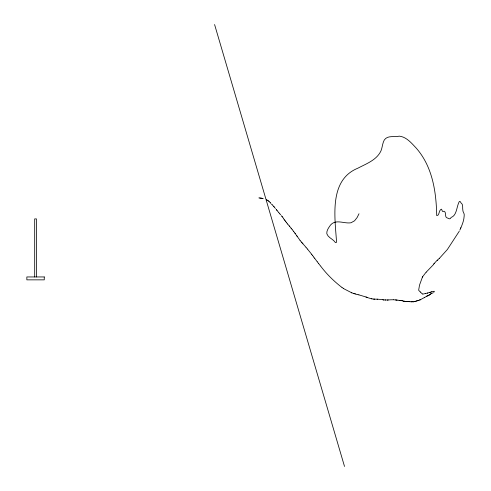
<?xml version="1.0" encoding="UTF-8"?>
<svg xmlns="http://www.w3.org/2000/svg" width="491" height="491" viewBox="0 0 491 491"><rect width="100%" height="100%" fill="white"/><g stroke="black" fill="none" stroke-linecap="round" stroke-linejoin="round"><path stroke-width="0.74" d="M419.602 284.872L422.438 277.071M419.48 285.351L418.663 290.126A1.123 1.105 -64.2 0 0 418.774 290.365A0.798 0.786 -46.9 0 0 418.909 290.519L420.302 291.979M359.007 213.745L357.153 217.482L354.57 220.79L350.997 222.773C344.246 223.939 335.936 218.808 330.596 224.958C328.78 227.56 326.441 230.42 326.828 233.796C328.283 237.908 333.236 239.056 335.408 242.56L336.574 242.327C334.948 217.268 328.712 180.031 357.859 168.198C366.28 163.755 376.738 160.066 380.991 150.823C382.421 147.312 382.415 143.329 384.3 139.99C387.669 134.994 394.316 137.425 399.306 136.148C406.48 136.891 411.55 143.176 416.202 148.079C432.534 166.664 436.26 191.858 436.708 215.574C439.371 215.972 438.813 210.584 440.893 209.411C442.225 207.871 441.593 213.1 443.999 211.204C446.712 211.983 444.355 217.071 447.006 217.869C448.657 218.151 449.94 220.128 451.1 217.452C456.943 215.488 456.526 206.594 459.214 201.703C460.312 200.316 460.73 203.311 461.706 203.55C463.148 204.986 462.436 207.926 462.817 209.921C462.81 212.689 464.762 212.91 464.124 216.427C463.854 221.257 461.724 225.823 459.809 230.199M434.197 291.691L433.768 292.341M459.232 231.267L447.356 249.514L439.494 258.235M422.634 276.734L425.869 272.474A3.455 1.068 -54.5 0 1 426.206 272.198M433.823 264.005L433.387 264.624A8.826 5.475 -66.6 0 1 432.915 265.214L426.213 272.137M434.302 263.379L437.499 259.886M438.389 259.15L439.009 258.665A7.512 2.584 -61.9 0 0 439.488 258.297M429.41 294.852L430.374 294.207M429.453 294.821L429.232 294.968M430.791 293.931L431.227 293.661M426.71 296.233L426.654 296.269A7.23 4.376 -60.2 0 1 426.427 296.435L425.304 297.043A4.892 2.43 -49.4 0 1 425.04 297.233L424.783 297.325M424.445 297.503L420.805 299.504M428.269 295.478L428.563 295.318A2.608 0.608 -39.3 0 1 428.747 295.226L429.005 295.097M427.857 295.705L427.575 295.846A2.345 1.135 -56.7 0 1 427.446 295.883M420.609 299.602L419.903 299.927M431.749 293.409L431.822 293.373A5.217 2.191 -59.7 0 1 431.933 293.317L433.031 292.912M431.699 291.814L434.222 291.255M427.109 296.03L427.44 295.907M419.547 300.075L418.387 300.486M415.987 301.173L415.318 301.406M431.251 291.973L431.454 291.906A2.731 1.344 -4.9 0 0 431.742 291.844M431.08 292.035L430.84 292.108A2.878 1.448 -7.5 0 1 430.668 292.182M416.165 301.118L416.957 300.866M425.679 293.44L423.623 293.956A4.223 3.124 -1.2 0 1 423.377 294.023L422.542 294.017M427.244 293.145L425.949 293.391A1.35 0.7 7.8 0 0 425.672 293.434M414.95 301.523L414.453 301.646M429.416 292.501L430.349 292.231M417.657 300.682L417.209 300.799M427.581 293.047L429.238 292.544A3.161 2.633 12.7 0 0 429.41 292.489M388.228 299.964L387.767 299.989M388.283 299.964L390.235 299.835A6.714 4.898 -39.5 0 0 390.468 299.805L390.584 299.805A8.218 5.843 -37.5 0 1 390.756 299.798L393.518 299.755M375.001 299.172L377.088 299.185M411.789 301.824L412.023 301.818A5.475 2.823 -37.9 0 1 412.317 301.805L412.477 301.836M387.546 299.989L385.539 299.952M407.426 301.505L407.021 301.499M377.432 299.197L381.169 299.479A6.377 4.407 -28.1 0 1 381.372 299.535L382.771 299.737M385.3 299.94L383.999 299.878M411.611 301.824L411.556 301.824A7.138 4.585 -58.3 0 1 411.317 301.836L410.01 301.689M407.996 301.511L408.739 301.548M406.787 301.486L405.222 301.364M260.739 198.125L260.058 198.069M393.635 299.762L395.329 299.921A7.512 4.867 -38.8 0 0 395.488 299.915M260.248 198.082L260.488 198.106M396.955 300.087L397.047 300.093A5.493 2.805 -26.2 0 1 397.274 300.124L397.906 300.185M261.144 198.155L261.525 198.198M395.476 299.94L396.127 300.001M408.911 301.56L409.782 301.67M374.136 299.136L373.528 299.08M404.418 301.265L404.989 301.339M259.144 197.934L259.929 198.057M398.121 300.216L398.606 300.289A7.04 4.272 -40.3 0 0 398.796 300.302L399.662 300.394M383.594 299.841L382.827 299.743M396.618 300.05L396.814 300.075A6.033 3.842 -40.3 0 0 396.967 300.062M401.577 300.682L401.632 300.688A6.432 3.554 -30.5 0 1 402.019 300.719L402.043 300.762M400.202 300.486L401.417 300.658M261.55 198.204L261.906 198.278M372.123 298.89L372.411 298.933A7.475 5.646 -27.7 0 0 372.583 298.958L373.363 299.062A6.045 4.56 -29 0 0 373.522 299.099M258.966 197.91L259.082 197.928M371.951 298.866L371.779 298.841A8.224 6.438 -30.7 0 1 371.57 298.767M404.13 301.235L403.541 301.118M399.858 300.424L400.055 300.461A4.861 2.707 -31 0 0 400.233 300.449M371.552 298.798L371.497 298.786A5.806 4.149 -21.6 0 1 371.276 298.731L367.655 297.644M261.678 198.229L262.077 198.321M357.19 294.465L358.657 294.803A7.568 5.094 -7.7 0 1 358.878 294.876M356.896 294.397L355.374 294.011M403.283 301.057L402.19 300.799M358.89 294.864L366.041 297M262.212 198.358L262.55 198.456L262.163 198.346M263.28 198.689L262.888 198.56M354.981 293.9L354.539 293.765A8.157 6.671 -18.2 0 1 354.33 293.686M353.673 293.471L354.324 293.692M353.784 293.508L352.851 293.201A7.494 5.978 -14 0 1 352.704 293.127L351.844 292.826M366.286 297.086L366.777 297.276M367.471 297.571L366.967 297.356M351.581 292.722L344.16 288.911A7.678 6.199 -9.4 0 1 344.025 288.818L343.301 288.327M266.331 199.684L266.883 199.96M422.401 293.962L420.456 292.139A3.56 2.958 12 0 1 420.302 291.979M267.122 200.089L268.485 201.028M343.172 288.242L342.043 287.517M320.666 266.153C326.699 274.174 333.99 281.3 341.92 287.431M268 200.672L268.325 200.911M272.045 204.649L271.615 204.195M269.332 201.795L270.4 202.832M268.743 201.23L269.234 201.703M272.137 204.729L273.524 206.226M270.375 202.814L270.958 203.409M274.61 207.46L274.303 207.116M302.616 243.438L302.413 243.211M301.947 242.689L302.235 243.014M280.686 214.843L279.907 213.947M302.051 242.806L301.474 242.137M277.599 211.185L278.741 212.523M306.016 247.304L307.403 248.986M274.273 207.085L273.96 206.723M305.905 247.176L302.941 243.812M302.64 243.468L302.916 243.781M273.941 206.705L273.585 206.294M289.254 225.921L287.591 224.006M275.476 208.503L275.034 207.963M279.766 213.781L278.906 212.732M287.573 223.976L286.603 222.754M307.458 249.054L311.65 254.264M289.659 226.406L289.279 225.952M277.286 210.817L277.004 210.473M281.859 216.23L281.404 215.696M281.877 216.249L282.362 216.85M289.758 226.523L291.181 228.303M299.995 240.289L297.589 236.932M300.731 241.222L301.425 242.075M292.077 229.42L291.636 228.88M282.38 216.869L282.89 217.538M300.038 240.345L300.443 240.854M277.065 210.547L276.359 209.614M276.157 209.344L276.525 209.835M292.2 229.573L293.471 231.23M291.525 228.745L291.12 228.217M318.659 263.606L317.254 261.783M318.69 263.649L320.433 265.852M293.489 231.255L294.514 232.599M317.192 261.703L314.78 258.462M313.755 257.063L312.54 255.455M284.706 220.189L285.032 220.625M285.59 221.361L285.148 220.778M285.609 221.392L286.192 222.178M311.675 254.301L312.509 255.418M295.048 233.317L294.729 232.894M294.968 233.213L295.386 233.79M284.663 220.134L284.074 219.324M314.725 258.383L313.841 257.18M286.584 222.73L286.271 222.294M295.668 234.189L295.404 233.814M283.988 219.195L283.651 218.698M297.313 236.545L296.945 236.018M297.141 236.3L296.674 235.619M295.999 234.643L296.638 235.563M283.104 217.857L283.46 218.409M214.585 24.55L344.516 466.45M36.426 276.949L36.426 218.9L34.689 218.9L34.689 276.949M460.325 228.757A58.091 2.455 -64.8 0 1 460.877 227.763M437.303 260.451A10.385 2.424 -52.2 0 1 438.138 259.708M433.792 263.943A8.666 4.161 -63.5 0 1 434.277 263.311M422.346 277.12A6.678 1.246 -57.4 0 1 422.542 276.764M427.373 293.078A3.099 2.547 8.2 0 1 427.575 293.023M430.533 292.176A3.756 1.129 -17 0 1 430.355 292.219M431.552 293.422A7.555 1.35 -13.1 0 1 431.399 293.489A2.541 1.068 -54.5 0 0 431.239 293.612M430.632 293.962A7.684 5.456 -79 0 1 430.773 293.87M430.582 294.164A4.167 1.737 -53.3 0 1 430.349 294.312M429.238 294.944A4.333 2.167 -57.8 0 1 429.103 295.023M427.98 295.748A7.641 2.124 -41.7 0 1 428.183 295.631M427.992 295.686A5.487 2.099 -47.3 0 1 427.833 295.772M426.74 296.122A2.295 0.896 -47.7 0 1 427.164 295.926M424.371 297.742A6.696 2.369 -41.3 0 1 424.69 297.564M420.4 299.878A11.219 2.24 -33.4 0 1 420.591 299.78M419.952 299.78A5.714 2.394 -39.7 0 1 419.602 299.933M418.387 300.32A4.818 2.295 -43.2 0 1 418.093 300.418M417.614 300.738A7.494 2.688 -33.6 0 1 417.859 300.676M416.988 300.738A9.366 5.444 -51.3 0 1 417.24 300.67M416.012 301.093A6.843 3.646 -46.4 0 1 416.196 301.032M415.269 301.382A8.071 4.075 -42.6 0 1 415.024 301.462M414.49 301.572A5.192 2.467 -38.2 0 1 414.312 301.609A5.677 3.198 -46.6 0 1 414.017 301.627M413.582 301.812A5.929 2.737 -34.7 0 1 413.766 301.787M413.318 301.879A7.445 3.977 -40.6 0 1 413.011 301.904M412.919 301.664A4.818 2.357 -35.9 0 1 412.569 301.689M411.845 301.738A9.09 4.597 -35.9 0 1 411.673 301.738M409.93 301.732A7.568 4.302 -42 0 1 409.758 301.713M408.764 301.511A6.549 3.535 -36.1 0 1 408.942 301.523M407.769 301.572A9.55 4.56 -29.2 0 1 407.941 301.578M406.965 301.572A9.09 4.695 -31.9 0 1 406.793 301.56M405.167 301.456A9.157 5.579 -41.4 0 1 404.94 301.425M404.418 301.173A7.948 4.474 -33.7 0 1 404.191 301.155M403.504 301.173A8.998 5.585 -42.9 0 1 403.301 301.124M402.055 300.738A6.745 4.118 -39.9 0 1 402.209 300.78M401.62 300.615A8.973 5.438 -37.3 0 1 401.46 300.59M399.613 300.486A8.052 5.125 -44 0 1 399.815 300.51M396.599 300.081A5.438 3.155 -31.8 0 0 396.403 300.062L396.323 300.019A5.395 3.603 -43.5 0 1 396.108 300.038M387.7 300.087A7.758 4.02 -20.9 0 1 387.479 300.087M385.245 300.032A7.138 3.811 -18.7 0 1 385.484 300.038M383.894 300.087A6.622 4.419 -26.4 0 1 383.477 300.032M377.444 299.166A5.088 3.609 -26.6 0 1 377.1 299.154M374.762 299.037A6.487 5.088 -34.1 0 1 374.449 299.031M374.345 299.185A6.555 4.953 -29.8 0 1 374.179 299.172M366.716 297.337A6.309 4.186 -11.2 0 1 366.912 297.411M365.998 297.049A6.8 4.517 -11.3 0 1 366.194 297.116M355.312 293.888A7.015 5.113 -9 0 1 355.036 293.808M351.795 292.894A7.267 5.861 -14.9 0 1 351.531 292.783M44.264 276.949L26.852 276.949L26.852 279.852L44.264 279.852L44.264 276.949"/></g></svg>
